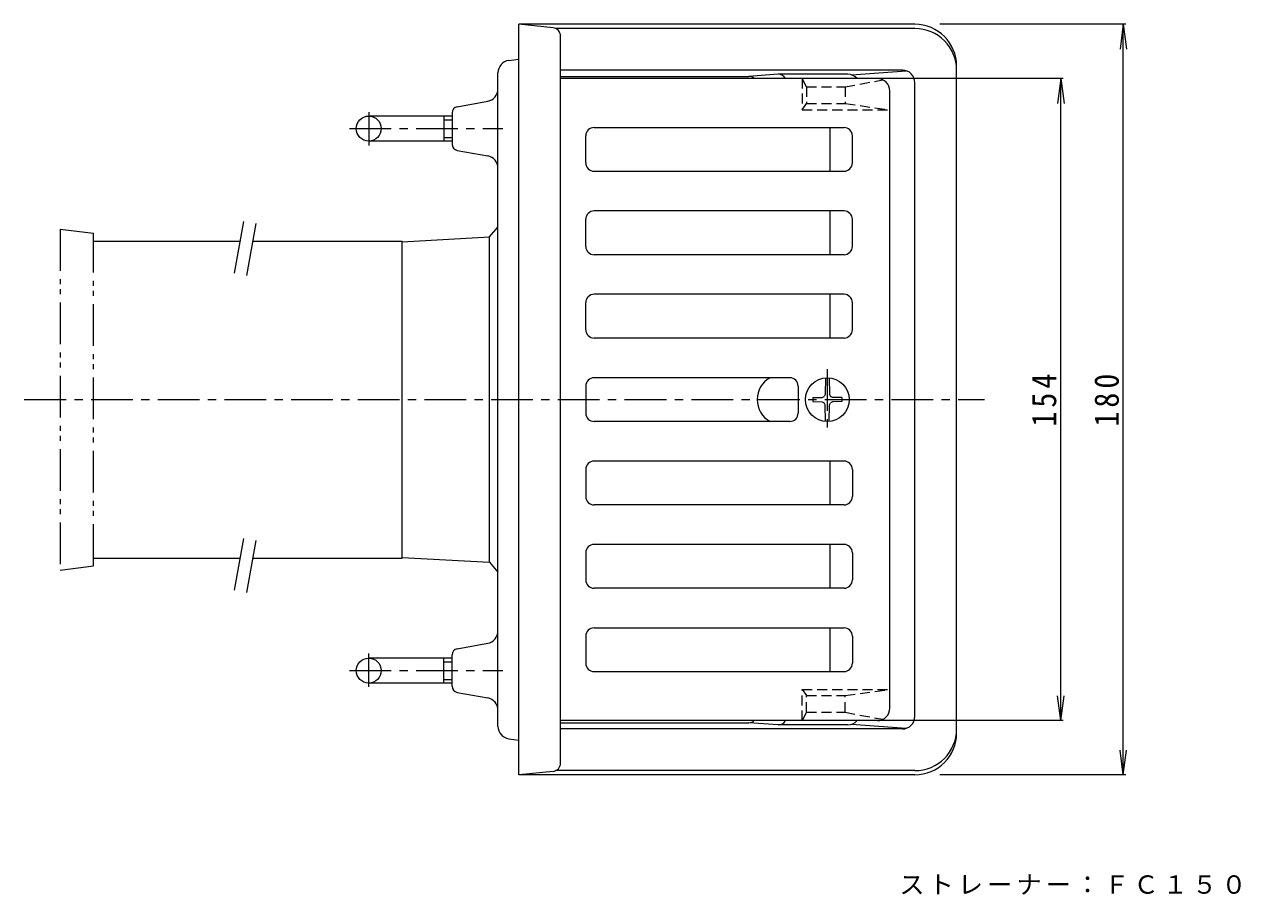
# Model space of a CAD drawing. Units: millimetres, scale not verified. Extents: x -343 to 306, y -274 to 238.
# Drawn here: x -269.2 to 22.6, y 29.2 to 238 of the extents above; entities that cross this region are included whole.
import ezdxf

# ---------------------------------------------------------------- set-up
doc = ezdxf.new("R2010")
doc.units = ezdxf.units.MM
doc.header["$LTSCALE"] = 2
for name, pattern in [('CHAIN1', [8, 5, -1, 1, -1]), ('DASHED1', [1.8, 1.2, -0.6]), ('DOUBLE_CHAIN1', [8.8, 5, -1, 0.6, -0.6, 0.6, -1])]:
    doc.linetypes.add(name, pattern=pattern)
for name, color, linetype, lineweight in [('0-0_通り芯', 3, 'Continuous', 9), ('0-1_躯体', 2, 'Continuous', 9), ('0-3_建具', 7, 'Continuous', 9), ('0-4_その他', 7, 'Continuous', 9), ('0-5_寸法', 7, 'Continuous', 9), ('0-A', 2, 'Continuous', 9)]:
    doc.layers.add(name, color=color, linetype=linetype, lineweight=lineweight)
doc.styles.add('ＭＳ ゴシック', font='')
doc.styles.get('ＭＳ ゴシック').set_extended_font_data('MS Gothic')

msp = doc.modelspace()

# ---------------------------------------------------------------- linework, layer by layer
at = {"layer": '0-0_通り芯'}
for p, q in [((-150.576, 57.987), (-150.576, 237.987)), ((-55.576, 237.987), (-150.576, 237.987)), ((-142.377, 237.167), (-150.576, 237.987)), ((-55.576, 236.987), (-141.725, 236.987)), ((-140.576, 60.797), (-140.576, 235.177)), ((-152.982, 229.332), (-150.576, 229.66)), ((-45.576, 67.987), (-45.576, 227.987)), ((-155.576, 69.614), (-155.576, 226.36)), ((-58.576, 226.987), (-140.576, 226.987)), ((-140.576, 225.487), (-95.418, 225.487)), ((-88.343, 226.019), (-95.418, 225.487)), ((-71.686, 226.019), (-88.343, 226.019)), ((-70.743, 225.867), (-57.634, 226.835)), ((-55.576, 71.987), (-55.576, 223.987)), ((-165.345, 218.211), (-158.04, 219.539)), ((-166.576, 216.735), (-166.576, 209.239)), ((-75.882, 202.737), (-75.882, 213.237)), ((-165.345, 207.763), (-158.04, 206.435)), ((-75.882, 182.737), (-75.882, 193.237)), ((-178.587, 185.86), (-157.576, 186.987)), ((-157.576, 186.987), (-155.576, 189.37)), ((-157.576, 108.987), (-157.576, 186.987)), ((-75.882, 162.737), (-75.882, 173.237)), ((-75.882, 122.737), (-75.882, 133.237)), ((-75.882, 102.737), (-75.882, 113.237)), ((-178.587, 110.114), (-157.576, 108.987)), ((-157.576, 108.987), (-155.576, 106.604)), ((-75.882, 82.737), (-75.882, 93.237)), ((-165.345, 88.211), (-158.04, 89.539)), ((-166.576, 79.239), (-166.576, 86.735)), ((-165.345, 77.763), (-158.04, 76.435)), ((-140.576, 70.487), (-95.418, 70.487)), ((-88.343, 69.955), (-95.418, 70.487)), ((-70.743, 70.107), (-57.634, 69.139)), ((-58.576, 68.987), (-140.576, 68.987)), ((-71.686, 69.955), (-88.343, 69.955)), ((-152.982, 66.642), (-150.576, 66.314)), ((-142.377, 58.807), (-150.576, 57.987)), ((-55.576, 58.987), (-141.725, 58.987)), ((-55.576, 57.987), (-150.576, 57.987))]:
    msp.add_line(p, q, dxfattribs=at)
at = {"layer": '0-0_通り芯', "linetype": 'CHAIN1'}
for p, q in [((-191.194, 212.987), (-154.375, 212.987)), ((-191.194, 82.987), (-154.375, 82.987))]:
    msp.add_line(p, q, dxfattribs=at)
at = {"layer": '0-0_通り芯', "color": 4, "linetype": 'CHAIN1'}
msp.add_line((-269.187, 147.987), (-38.915, 147.987), dxfattribs=at)
at = {"layer": '0-0_通り芯'}
for centre, radius, start, end in [((-142.576, 235.177), 2, 0, 84.28955), ((-55.576, 227.987), 10, 0, 90), ((-55.576, 226.987), 10, 0, 90), ((-152.576, 226.36), 3, 97.76483, 180), ((-95.418, 223.487), 2, 48.58948, 90), ((-88.343, 224.019), 2, 28.96141, 90), ((-71.686, 223.019), 3, 41.00549, 90), ((-58.576, 223.987), 3, 0, 90), ((-158.576, 222.491), 3, 280.30482, 0), ((-165.076, 216.735), 1.5, 100.3046, 180), ((-165.076, 209.239), 1.5, 180, 259.6954), ((-158.576, 203.483), 3, 0, 79.69518), ((-87.418, 147.987), 6, 118.95528, 241.04472), ((-158.576, 92.491), 3, 280.30482, 0), ((-165.076, 86.735), 1.5, 100.3046, 180), ((-165.076, 79.239), 1.5, 180, 259.6954), ((-158.576, 73.483), 3, 0, 79.69518), ((-95.418, 72.487), 2, 270, 311.41052), ((-88.343, 71.955), 2, 270, 331.03859), ((-71.686, 72.955), 3, 270, 318.99451), ((-58.576, 71.987), 3, 270, 0), ((-152.576, 69.614), 3, 180, 262.23524), ((-55.576, 68.987), 10, 270, 0), ((-55.576, 67.987), 10, 270, 0), ((-142.576, 60.797), 2, 275.71053, 0)]:
    msp.add_arc(centre, radius, start, end, dxfattribs=at)
at = {"layer": '0-1_躯体'}
for p, q in [((-64.576, 224.987), (-140.576, 224.987)), ((-61.576, 73.987), (-61.576, 221.987)), ((-132.505, 213.237), (-72.576, 213.237)), ((-134.505, 204.737), (-134.505, 211.237)), ((-70.576, 204.737), (-70.576, 211.237)), ((-132.505, 202.737), (-72.576, 202.737)), ((-72.576, 193.237), (-132.505, 193.237)), ((-134.505, 184.737), (-134.505, 191.237)), ((-70.576, 184.737), (-70.576, 191.237)), ((-72.576, 182.737), (-132.505, 182.737)), ((-72.576, 173.237), (-132.505, 173.237)), ((-134.505, 164.737), (-134.505, 171.237)), ((-70.576, 164.737), (-70.576, 171.237)), ((-72.576, 162.737), (-132.505, 162.737)), ((-85.576, 153.237), (-132.505, 153.237)), ((-134.505, 151.237), (-134.505, 144.737)), ((-83.576, 151.237), (-83.576, 144.737)), ((-85.576, 142.737), (-132.505, 142.737)), ((-72.576, 133.237), (-132.505, 133.237)), ((-134.505, 131.237), (-134.505, 124.737)), ((-70.576, 131.237), (-70.576, 124.737)), ((-72.576, 122.737), (-132.505, 122.737)), ((-134.505, 111.237), (-134.505, 104.737)), ((-72.576, 113.237), (-132.505, 113.237)), ((-70.576, 111.237), (-70.576, 104.737)), ((-72.576, 102.737), (-132.505, 102.737)), ((-134.505, 91.237), (-134.505, 84.737)), ((-132.505, 93.237), (-72.576, 93.237)), ((-70.576, 91.237), (-70.576, 84.737)), ((-132.505, 82.737), (-72.576, 82.737)), ((-64.576, 70.987), (-140.576, 70.987))]:
    msp.add_line(p, q, dxfattribs=at)
at = {"layer": '0-1_躯体', "linetype": 'DASHED1'}
for p, q in [((-81.576, 222.987), (-82.576, 224.987)), ((-72.302, 222.987), (-63.246, 224.676)), ((-81.576, 222.987), (-81.576, 218.987)), ((-81.576, 222.987), (-72.302, 222.987)), ((-72.302, 222.987), (-72.302, 218.987)), ((-81.576, 218.987), (-72.302, 218.987)), ((-72.302, 218.987), (-61.576, 217.487)), ((-82.576, 217.487), (-61.576, 217.487)), ((-82.576, 78.487), (-61.576, 78.487)), ((-81.576, 76.987), (-72.302, 76.987)), ((-81.576, 72.987), (-81.576, 76.987)), ((-72.302, 76.987), (-61.576, 78.487)), ((-72.302, 72.987), (-72.302, 76.987)), ((-81.576, 72.987), (-82.576, 70.987)), ((-81.576, 72.987), (-72.302, 72.987)), ((-72.302, 72.987), (-63.246, 71.298))]:
    msp.add_line(p, q, dxfattribs=at)
at = {"layer": '0-1_躯体', "linetype": 'CHAIN1'}
msp.add_line((-76.576, 155.256), (-76.576, 140.378), dxfattribs=at)
at = {"layer": '0-1_躯体', "linetype": 'DASHED1'}
for points in [[(-82.576, 224.987), (-82.576, 217.487), (-81.576, 218.987)], [(-82.576, 70.987), (-82.576, 78.487), (-81.576, 76.987)]]:
    msp.add_lwpolyline(points, dxfattribs=at)
at = {"layer": '0-1_躯体'}
for centre, radius, start, end in [((-64.576, 221.987), 3, 0, 90), ((-132.505, 211.237), 2, 90, 180), ((-72.576, 211.237), 2, 0, 90), ((-132.505, 204.737), 2, 180, 270), ((-72.576, 204.737), 2, 270, 0), ((-132.505, 191.237), 2, 90, 180), ((-72.576, 191.237), 2, 0, 90), ((-132.505, 184.737), 2, 180, 270), ((-72.576, 184.737), 2, 270, 0), ((-132.505, 171.237), 2, 90, 180), ((-72.576, 171.237), 2, 0, 90), ((-132.505, 164.737), 2, 180, 270), ((-72.576, 164.737), 2, 270, 0), ((-132.505, 151.237), 2, 90, 180), ((-85.576, 151.237), 2, 0, 90), ((-132.505, 144.737), 2, 180, 270), ((-85.576, 144.737), 2, 270, 0), ((-132.505, 131.237), 2, 90, 180), ((-72.576, 131.237), 2, 0, 90), ((-132.505, 124.737), 2, 180, 270), ((-72.576, 124.737), 2, 270, 0), ((-132.505, 111.237), 2, 90, 180), ((-72.576, 111.237), 2, 0, 90), ((-132.505, 104.737), 2, 180, 270), ((-72.576, 104.737), 2, 270, 0), ((-132.505, 91.237), 2, 90, 180), ((-72.576, 91.237), 2, 0, 90), ((-132.505, 84.737), 2, 180, 270), ((-72.576, 84.737), 2, 270, 0), ((-64.576, 73.987), 3, 270, 0)]:
    msp.add_arc(centre, radius, start, end, dxfattribs=at)
at = {"layer": '0-3_建具'}
for p, q in [((-218.75, 178.276), (-216.558, 190.705)), ((-215.795, 177.755), (-213.604, 190.184)), ((-218.75, 102.276), (-216.558, 114.705)), ((-215.795, 101.755), (-213.604, 114.184))]:
    msp.add_line(p, q, dxfattribs=at)
at = {"layer": '0-3_建具', "linetype": 'DOUBLE_CHAIN1'}
for q in [(-252.558, 187.894), (-260.576, 107.08)]:
    msp.add_line((-260.576, 188.894), q, dxfattribs=at)
at = {"layer": '0-3_建具', "color": 4}
for p, q in [((-252.558, 185.987), (-217.39, 185.987)), ((-214.344, 185.987), (-178.587, 185.987)), ((-178.587, 109.987), (-178.587, 185.987)), ((-252.558, 109.987), (-217.39, 109.987)), ((-214.344, 109.987), (-178.587, 109.987))]:
    msp.add_line(p, q, dxfattribs=at)
at = {"layer": '0-3_建具', "linetype": 'DOUBLE_CHAIN1'}
msp.add_lwpolyline([(-260.576, 107.08), (-252.558, 108.08), (-252.558, 187.894)], dxfattribs=at)
at = {"layer": '0-4_その他'}
for p, q in [((-4.976, 237.987), (-49.576, 237.987)), ((-5.576, 237.987), (-6.359, 232.038)), ((-5.576, 57.987), (-5.576, 237.987)), ((-5.576, 237.987), (-4.793, 232.038)), ((-19.976, 224.987), (-88.058, 224.987)), ((-20.576, 224.987), (-21.359, 219.038)), ((-20.576, 70.987), (-20.576, 224.987)), ((-20.576, 224.987), (-19.793, 219.038)), ((-20.576, 70.987), (-21.359, 76.936)), ((-20.576, 70.987), (-19.793, 76.936)), ((-19.976, 70.987), (-102.725, 70.987)), ((-5.576, 57.987), (-6.359, 63.936)), ((-5.576, 57.987), (-4.793, 63.936)), ((-4.976, 57.987), (-49.576, 57.987))]:
    msp.add_line(p, q, dxfattribs=at)
at = {"layer": '0-A', "linetype": 'CHAIN1'}
for p, q in [((-186.576, 216.913), (-186.576, 208.904)), ((-186.576, 79.061), (-186.576, 87.07))]:
    msp.add_line(p, q, dxfattribs=at)
at = {"layer": '0-A'}
for p, q in [((-166.576, 215.987), (-186.576, 215.987)), ((-168.576, 215.987), (-168.576, 209.987)), ((-168.576, 215.117), (-166.576, 215.117)), ((-168.576, 210.857), (-166.576, 210.857)), ((-166.576, 209.987), (-186.576, 209.987)), ((-77.025, 153.218), (-77.095, 149.236)), ((-76.127, 153.218), (-76.058, 149.236)), ((-77.095, 149.236), (-77.327, 148.738)), ((-76.058, 149.236), (-75.825, 148.738)), ((-80.076, 148.466), (-77.826, 148.505)), ((-80.076, 148.466), (-80.076, 147.508)), ((-80.076, 147.508), (-77.826, 147.469)), ((-77.826, 148.505), (-77.327, 148.738)), ((-77.826, 147.469), (-77.327, 147.236)), ((-77.095, 146.738), (-77.327, 147.236)), ((-77.025, 142.756), (-77.095, 146.738)), ((-76.127, 142.756), (-76.058, 146.738)), ((-76.058, 146.738), (-75.825, 147.236)), ((-75.327, 148.505), (-75.825, 148.738)), ((-75.327, 147.469), (-75.825, 147.236)), ((-73.076, 148.466), (-75.327, 148.505)), ((-166.576, 85.987), (-186.576, 85.987)), ((-168.576, 79.987), (-168.576, 85.987)), ((-168.576, 85.117), (-166.576, 85.117)), ((-166.576, 79.987), (-186.576, 79.987)), ((-168.576, 80.857), (-166.576, 80.857))]:
    msp.add_line(p, q, dxfattribs=at)
msp.add_lwpolyline([(-73.076, 148.466), (-73.076, 147.508), (-75.327, 147.469)], dxfattribs=at)
for centre, radius in [((-186.576, 212.987), 3), ((-76.576, 147.987), 5.25), ((-186.576, 82.987), 3)]:
    msp.add_circle(centre, radius, dxfattribs=at)

# ---------------------------------------------------------------- texts
at = {"layer": '0-4_その他', "color": 2, "char_height": 5.865, "attachment_point": 7, "rotation": 90, "style": 'ＭＳ ゴシック'}
for s, insert in [('\\T1.27;\\W0.9;154', (-21.576, 141.487)), ('\\T1.27;\\W0.9;180', (-6.576, 141.487))]:
    msp.add_mtext(s, dxfattribs=dict(at, insert=insert))
at = {"layer": '0-5_寸法', "insert": (-59.278, 29.243), "char_height": 4.399, "attachment_point": 7, "style": 'ＭＳ ゴシック'}
msp.add_mtext('\\T1.17;ストレーナー：ＦＣ１５０', dxfattribs=at)

doc.saveas('drawing.dxf')
